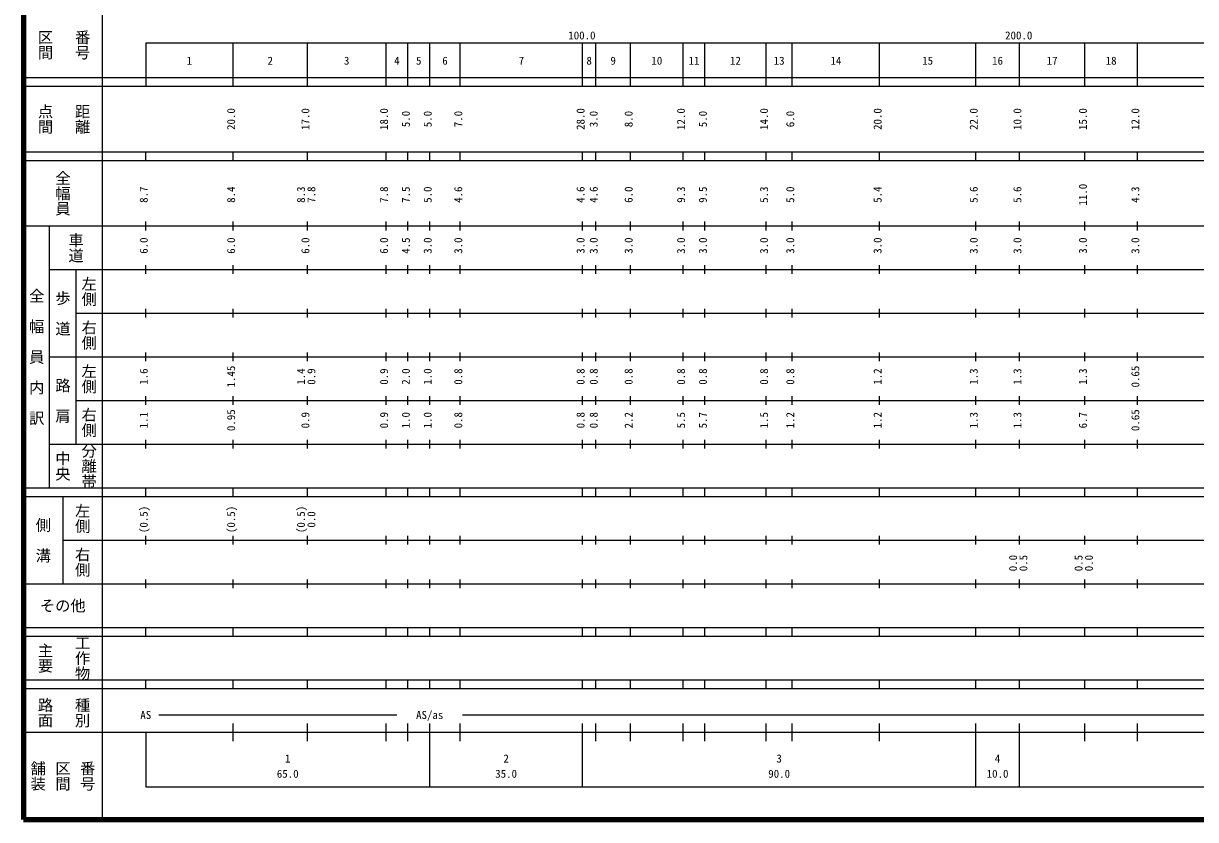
# Model space of a CAD drawing. Units: millimetres on the paper, enlarged 1000 times. Extents: x 40000 to 680000, y 20000 to 380000.
# Drawn here: x 40000 to 308327, y 20000 to 202409 of the extents above; entities that cross this region are included whole.
import ezdxf
from ezdxf.enums import TextEntityAlignment as Align

# ---------------------------------------------------------------- set-up
doc = ezdxf.new("R2010")
doc.units = ezdxf.units.MM
doc.header["$LTSCALE"] = 1000
doc.layers.add('M-TTL', color=2, linetype='Continuous', lineweight=140)
doc.layers.add('M-TTL-BAND', color=7, linetype='Continuous', lineweight=25)
doc.styles.add('@ＭＳ ゴシック', font='')
doc.styles.add('ＭＳ ゴシック', font='')
doc.styles.get('@ＭＳ ゴシック').set_extended_font_data('@MS Gothic')
doc.styles.get('ＭＳ ゴシック').set_extended_font_data('MS Gothic')

msp = doc.modelspace()

# ---------------------------------------------------------------- linework, layer by layer
at = {"layer": 'M-TTL'}
for p, q in [((40000, 380000), (40000, 20000)), ((40000, 20000), (680000, 20000))]:
    msp.add_line(p, q, dxfattribs=at)
at = {"layer": 'M-TTL-BAND'}
for p, q in [((58000, 370000), (58000, 20000)), ((68000, 198000), (579000, 198000)), ((68000, 198000), (68000, 188000)), ((88000, 188000), (88000, 198000)), ((105000, 188000), (105000, 198000)), ((123000, 188000), (123000, 198000)), ((128000, 188000), (128000, 198000)), ((133000, 188000), (133000, 198000)), ((140000, 188000), (140000, 198000)), ((168000, 188000), (168000, 198000)), ((171000, 188000), (171000, 198000)), ((179000, 188000), (179000, 198000)), ((191000, 188000), (191000, 198000)), ((196000, 188000), (196000, 198000)), ((210000, 188000), (210000, 198000)), ((216000, 188000), (216000, 198000)), ((236000, 188000), (236000, 198000)), ((258000, 188000), (258000, 198000)), ((268000, 188000), (268000, 198000)), ((283000, 188000), (283000, 198000)), ((295000, 188000), (295000, 198000)), ((40000, 190000), (579000, 190000)), ((40000, 188000), (579000, 188000)), ((40000, 173000), (579000, 173000)), ((68000, 171000), (68000, 173000)), ((88000, 171000), (88000, 173000)), ((105000, 171000), (105000, 173000)), ((123000, 171000), (123000, 173000)), ((128000, 171000), (128000, 173000)), ((133000, 171000), (133000, 173000)), ((140000, 171000), (140000, 173000)), ((168000, 171000), (168000, 173000)), ((171000, 171000), (171000, 173000)), ((179000, 171000), (179000, 173000)), ((191000, 171000), (191000, 173000)), ((196000, 171000), (196000, 173000)), ((210000, 171000), (210000, 173000)), ((216000, 171000), (216000, 173000)), ((236000, 171000), (236000, 173000)), ((258000, 171000), (258000, 173000)), ((268000, 171000), (268000, 173000)), ((283000, 171000), (283000, 173000)), ((295000, 171000), (295000, 173000)), ((40000, 171000), (579000, 171000)), ((40000, 156000), (579000, 156000)), ((46000, 96000), (46000, 156000)), ((68000, 155000), (68000, 157000)), ((88000, 155000), (88000, 157000)), ((105000, 155000), (105000, 157000)), ((123000, 155000), (123000, 157000)), ((128000, 155000), (128000, 157000)), ((133000, 155000), (133000, 157000)), ((140000, 155000), (140000, 157000)), ((168000, 155000), (168000, 157000)), ((171000, 155000), (171000, 157000)), ((179000, 155000), (179000, 157000)), ((191000, 155000), (191000, 157000)), ((196000, 155000), (196000, 157000)), ((210000, 155000), (210000, 157000)), ((216000, 155000), (216000, 157000)), ((236000, 155000), (236000, 157000)), ((258000, 155000), (258000, 157000)), ((268000, 155000), (268000, 157000)), ((283000, 155000), (283000, 157000)), ((295000, 155000), (295000, 157000)), ((46000, 146000), (579000, 146000)), ((52000, 146000), (52000, 106000)), ((68000, 145000), (68000, 147000)), ((88000, 145000), (88000, 147000)), ((105000, 145000), (105000, 147000)), ((123000, 145000), (123000, 147000)), ((128000, 145000), (128000, 147000)), ((133000, 145000), (133000, 147000)), ((140000, 145000), (140000, 147000)), ((168000, 145000), (168000, 147000)), ((171000, 145000), (171000, 147000)), ((179000, 145000), (179000, 147000)), ((191000, 145000), (191000, 147000)), ((196000, 145000), (196000, 147000)), ((210000, 145000), (210000, 147000)), ((216000, 145000), (216000, 147000)), ((236000, 145000), (236000, 147000)), ((258000, 145000), (258000, 147000)), ((268000, 145000), (268000, 147000)), ((283000, 145000), (283000, 147000)), ((295000, 145000), (295000, 147000)), ((68000, 135000), (68000, 137000)), ((88000, 135000), (88000, 137000)), ((105000, 135000), (105000, 137000)), ((123000, 135000), (123000, 137000)), ((128000, 135000), (128000, 137000)), ((133000, 135000), (133000, 137000)), ((140000, 135000), (140000, 137000)), ((168000, 135000), (168000, 137000)), ((171000, 135000), (171000, 137000)), ((179000, 135000), (179000, 137000)), ((191000, 135000), (191000, 137000)), ((196000, 135000), (196000, 137000)), ((210000, 135000), (210000, 137000)), ((216000, 135000), (216000, 137000)), ((236000, 135000), (236000, 137000)), ((258000, 135000), (258000, 137000)), ((268000, 135000), (268000, 137000)), ((283000, 135000), (283000, 137000)), ((295000, 135000), (295000, 137000)), ((52000, 136000), (579000, 136000)), ((68000, 125000), (68000, 127000)), ((88000, 125000), (88000, 127000)), ((105000, 125000), (105000, 127000)), ((123000, 125000), (123000, 127000)), ((128000, 125000), (128000, 127000)), ((133000, 125000), (133000, 127000)), ((140000, 125000), (140000, 127000)), ((168000, 125000), (168000, 127000)), ((171000, 125000), (171000, 127000)), ((179000, 125000), (179000, 127000)), ((191000, 125000), (191000, 127000)), ((196000, 125000), (196000, 127000)), ((210000, 125000), (210000, 127000)), ((216000, 125000), (216000, 127000)), ((236000, 125000), (236000, 127000)), ((258000, 125000), (258000, 127000)), ((268000, 125000), (268000, 127000)), ((283000, 125000), (283000, 127000)), ((295000, 125000), (295000, 127000)), ((46000, 126000), (579000, 126000)), ((52000, 116000), (579000, 116000)), ((68000, 115000), (68000, 117000)), ((88000, 115000), (88000, 117000)), ((105000, 115000), (105000, 117000)), ((123000, 115000), (123000, 117000)), ((128000, 115000), (128000, 117000)), ((133000, 115000), (133000, 117000)), ((140000, 115000), (140000, 117000)), ((168000, 115000), (168000, 117000)), ((171000, 115000), (171000, 117000)), ((179000, 115000), (179000, 117000)), ((191000, 115000), (191000, 117000)), ((196000, 115000), (196000, 117000)), ((210000, 115000), (210000, 117000)), ((216000, 115000), (216000, 117000)), ((236000, 115000), (236000, 117000)), ((258000, 115000), (258000, 117000)), ((268000, 115000), (268000, 117000)), ((283000, 115000), (283000, 117000)), ((295000, 115000), (295000, 117000)), ((46000, 106000), (579000, 106000)), ((68000, 105000), (68000, 107000)), ((88000, 105000), (88000, 107000)), ((105000, 105000), (105000, 107000)), ((123000, 105000), (123000, 107000)), ((128000, 105000), (128000, 107000)), ((133000, 105000), (133000, 107000)), ((140000, 105000), (140000, 107000)), ((168000, 105000), (168000, 107000)), ((171000, 105000), (171000, 107000)), ((179000, 105000), (179000, 107000)), ((191000, 105000), (191000, 107000)), ((196000, 105000), (196000, 107000)), ((210000, 105000), (210000, 107000)), ((216000, 105000), (216000, 107000)), ((236000, 105000), (236000, 107000)), ((258000, 105000), (258000, 107000)), ((268000, 105000), (268000, 107000)), ((283000, 105000), (283000, 107000)), ((295000, 105000), (295000, 107000)), ((40000, 96000), (579000, 96000)), ((40000, 94000), (579000, 94000)), ((49000, 94000), (49000, 74000)), ((68000, 94000), (68000, 96000)), ((88000, 94000), (88000, 96000)), ((105000, 94000), (105000, 96000)), ((123000, 94000), (123000, 96000)), ((128000, 94000), (128000, 96000)), ((133000, 94000), (133000, 96000)), ((140000, 94000), (140000, 96000)), ((168000, 94000), (168000, 96000)), ((171000, 94000), (171000, 96000)), ((179000, 94000), (179000, 96000)), ((191000, 94000), (191000, 96000)), ((196000, 94000), (196000, 96000)), ((210000, 94000), (210000, 96000)), ((216000, 94000), (216000, 96000)), ((236000, 94000), (236000, 96000)), ((258000, 94000), (258000, 96000)), ((268000, 94000), (268000, 96000)), ((283000, 94000), (283000, 96000)), ((295000, 94000), (295000, 96000)), ((49000, 84000), (579000, 84000)), ((68000, 83000), (68000, 85000)), ((88000, 83000), (88000, 85000)), ((105000, 83000), (105000, 85000)), ((123000, 83000), (123000, 85000)), ((128000, 83000), (128000, 85000)), ((133000, 83000), (133000, 85000)), ((140000, 83000), (140000, 85000)), ((168000, 83000), (168000, 85000)), ((171000, 83000), (171000, 85000)), ((179000, 83000), (179000, 85000)), ((191000, 83000), (191000, 85000)), ((196000, 83000), (196000, 85000)), ((210000, 83000), (210000, 85000)), ((216000, 83000), (216000, 85000)), ((236000, 83000), (236000, 85000)), ((258000, 83000), (258000, 85000)), ((268000, 83000), (268000, 85000)), ((283000, 83000), (283000, 85000)), ((295000, 83000), (295000, 85000)), ((40000, 74000), (579000, 74000)), ((68000, 73000), (68000, 75000)), ((88000, 73000), (88000, 75000)), ((105000, 73000), (105000, 75000)), ((123000, 73000), (123000, 75000)), ((128000, 73000), (128000, 75000)), ((133000, 73000), (133000, 75000)), ((140000, 73000), (140000, 75000)), ((168000, 73000), (168000, 75000)), ((171000, 73000), (171000, 75000)), ((179000, 73000), (179000, 75000)), ((191000, 73000), (191000, 75000)), ((196000, 73000), (196000, 75000)), ((210000, 73000), (210000, 75000)), ((216000, 73000), (216000, 75000)), ((236000, 73000), (236000, 75000)), ((258000, 73000), (258000, 75000)), ((268000, 73000), (268000, 75000)), ((283000, 73000), (283000, 75000)), ((295000, 73000), (295000, 75000)), ((40000, 64000), (579000, 64000)), ((40000, 62000), (579000, 62000)), ((68000, 62000), (68000, 64000)), ((88000, 62000), (88000, 64000)), ((105000, 62000), (105000, 64000)), ((123000, 62000), (123000, 64000)), ((128000, 62000), (128000, 64000)), ((133000, 62000), (133000, 64000)), ((140000, 62000), (140000, 64000)), ((168000, 62000), (168000, 64000)), ((171000, 62000), (171000, 64000)), ((179000, 62000), (179000, 64000)), ((191000, 62000), (191000, 64000)), ((196000, 62000), (196000, 64000)), ((210000, 62000), (210000, 64000)), ((216000, 62000), (216000, 64000)), ((236000, 62000), (236000, 64000)), ((258000, 62000), (258000, 64000)), ((268000, 62000), (268000, 64000)), ((283000, 62000), (283000, 64000)), ((295000, 62000), (295000, 64000)), ((40000, 52000), (579000, 52000)), ((68000, 50000), (68000, 52000)), ((88000, 50000), (88000, 52000)), ((105000, 50000), (105000, 52000)), ((123000, 50000), (123000, 52000)), ((128000, 50000), (128000, 52000)), ((133000, 50000), (133000, 52000)), ((140000, 50000), (140000, 52000)), ((168000, 50000), (168000, 52000)), ((171000, 50000), (171000, 52000)), ((179000, 50000), (179000, 52000)), ((191000, 50000), (191000, 52000)), ((196000, 50000), (196000, 52000)), ((210000, 50000), (210000, 52000)), ((216000, 50000), (216000, 52000)), ((236000, 50000), (236000, 52000)), ((258000, 50000), (258000, 52000)), ((268000, 50000), (268000, 52000)), ((283000, 50000), (283000, 52000)), ((295000, 50000), (295000, 52000)), ((40000, 50000), (579000, 50000)), ((71000, 44000), (125500, 44000)), ((140500, 44000), (451500, 44000)), ((88000, 38000), (88000, 42000)), ((105000, 38000), (105000, 42000)), ((123000, 38000), (123000, 42000)), ((128000, 38000), (128000, 42000)), ((133000, 27500), (133000, 42000)), ((140000, 38000), (140000, 42000)), ((168000, 27500), (168000, 42000)), ((171000, 38000), (171000, 42000)), ((179000, 38000), (179000, 42000)), ((191000, 38000), (191000, 42000)), ((196000, 38000), (196000, 42000)), ((210000, 38000), (210000, 42000)), ((216000, 38000), (216000, 42000)), ((236000, 38000), (236000, 42000)), ((258000, 27500), (258000, 42000)), ((268000, 27500), (268000, 42000)), ((283000, 38000), (283000, 42000)), ((295000, 38000), (295000, 42000)), ((40000, 40000), (579000, 40000)), ((68000, 40000), (68000, 27500)), ((68000, 27500), (579000, 27500))]:
    msp.add_line(p, q, dxfattribs=at)

# ---------------------------------------------------------------- texts
at = {"layer": 'M-TTL-BAND', "style": '@ＭＳ ゴシック'}
for s, p in [('区間', (45000, 197500)), ('番号', (53500, 197500)), ('点間', (45000, 180500)), ('距離', (53500, 180500)), ('全幅員', (49000, 163500)), ('車道', (52000, 151000)), ('左側', (55000, 141000)), ('全\u3000幅\u3000員\u3000内\u3000訳', (43000, 126000)), ('歩\u3000道', (49000, 136000)), ('右側', (55000, 131000)), ('左側', (55000, 121000)), ('路\u3000肩', (49000, 116000)), ('右側', (55000, 111000)), ('分離帯', (55000, 101000)), ('中央', (49000, 101000)), ('左側', (53500, 89000)), ('側\u3000溝', (44500, 84000)), ('右側', (53500, 79000)), ('主要', (45000, 57000)), ('工作物', (53500, 57000)), ('路面', (45000, 44500)), ('種別', (53500, 44500)), ('舗装', (43333, 30000)), ('区間', (49000, 30000)), ('番号', (54667, 30000))]:
    msp.add_text(s, height=2566, rotation=270, dxfattribs=at).set_placement(p, align=Align.MIDDLE_CENTER)
at = {"layer": 'M-TTL-BAND', "style": 'ＭＳ ゴシック'}
for s, p in [('100.0', (167844, 198195)), ('200.0', (267844, 198195)), ('1', (78000, 192405)), ('2', (96500, 192405)), ('3', (114000, 192405)), ('4', (125500, 192405)), ('5', (130500, 192405)), ('6', (136500, 192405)), ('7', (154000, 192405)), ('8', (169500, 192405)), ('9', (175000, 192405)), ('10', (185000, 192405)), ('11', (193500, 192405)), ('12', (203000, 192405)), ('13', (213000, 192405)), ('14', (226000, 192405)), ('15', (247000, 192405)), ('16', (263000, 192405)), ('17', (275500, 192405)), ('18', (289000, 192405)), ('AS', (68000, 42500)), ('AS/as', (133000, 42500)), ('2', (150500, 32523)), ('3', (213000, 32523)), ('1', (100500, 32523)), ('4', (263000, 32523)), ('65.0', (100500, 29033)), ('35.0', (150500, 29033)), ('90.0', (213000, 29033)), ('10.0', (263000, 29033))]:
    msp.add_text(s, height=1833, dxfattribs=at).set_placement(p, align=Align.BOTTOM_CENTER)
for s, p in [('20.0', (89000, 180500)), ('17.0', (106000, 180500)), ('18.0', (124000, 180500)), ('28.0', (169000, 180500)), ('12.0', (192000, 180500)), ('14.0', (211000, 180500)), ('20.0', (237000, 180500)), ('22.0', (259000, 180500)), ('10.0', (269000, 180500)), ('15.0', (284000, 180500)), ('12.0', (296000, 180500)), ('5.0', (129000, 180500)), ('5.0', (134000, 180500)), ('7.0', (141000, 180500)), ('3.0', (172000, 180500)), ('8.0', (180000, 180500)), ('5.0', (197000, 180500)), ('6.0', (217000, 180500)), ('8.7', (69000, 163174)), ('8.4', (89000, 163174)), ('8.3', (105000, 163174)), ('7.8', (107370, 163174)), ('7.8', (124000, 163174)), ('7.5', (129000, 163174)), ('5.0', (134000, 163174)), ('4.6', (141000, 163174)), ('4.6', (169000, 163174)), ('4.6', (172000, 163174)), ('6.0', (180000, 163174)), ('9.3', (192000, 163174)), ('9.5', (197000, 163174)), ('5.3', (211000, 163174)), ('5.0', (217000, 163174)), ('5.4', (237000, 163174)), ('5.6', (259000, 163174)), ('5.6', (269000, 163174)), ('11.0', (284000, 163174)), ('4.3', (296000, 163174)), ('6.0', (69000, 151500)), ('6.0', (89000, 151500)), ('6.0', (106000, 151500)), ('6.0', (124000, 151500)), ('4.5', (129000, 151500)), ('3.0', (134000, 151500)), ('3.0', (141000, 151500)), ('3.0', (169000, 151500)), ('3.0', (172000, 151500)), ('3.0', (180000, 151500)), ('3.0', (192000, 151500)), ('3.0', (197000, 151500)), ('3.0', (211000, 151500)), ('3.0', (217000, 151500)), ('3.0', (237000, 151500)), ('3.0', (259000, 151500)), ('3.0', (269000, 151500)), ('3.0', (284000, 151500)), ('3.0', (296000, 151500)), ('1.45', (89000, 121500)), ('0.65', (296000, 121500)), ('1.6', (69000, 121500)), ('1.4', (105000, 121500)), ('0.9', (107370, 121500)), ('0.9', (124000, 121500)), ('2.0', (129000, 121500)), ('1.0', (134000, 121500)), ('0.8', (141000, 121500)), ('0.8', (169000, 121500)), ('0.8', (172000, 121500)), ('0.8', (180000, 121500)), ('0.8', (192000, 121500)), ('0.8', (197000, 121500)), ('0.8', (211000, 121500)), ('0.8', (217000, 121500)), ('1.2', (237000, 121500)), ('1.3', (259000, 121500)), ('1.3', (269000, 121500)), ('1.3', (284000, 121500)), ('1.1', (69000, 111500)), ('0.95', (89000, 111500)), ('0.9', (106000, 111500)), ('0.9', (124000, 111500)), ('1.0', (129000, 111500)), ('1.0', (134000, 111500)), ('0.8', (141000, 111500)), ('0.8', (169000, 111500)), ('0.8', (172000, 111500)), ('2.2', (180000, 111500)), ('5.5', (192000, 111500)), ('5.7', (197000, 111500)), ('1.5', (211000, 111500)), ('1.2', (217000, 111500)), ('1.2', (237000, 111500)), ('1.3', (259000, 111500)), ('1.3', (269000, 111500)), ('6.7', (284000, 111500)), ('0.65', (296000, 111500)), ('(0.5)', (69000, 88764)), ('(0.5)', (89000, 88764)), ('(0.5)', (105000, 88764)), ('0.0', (107370, 88764)), ('0.0', (268000, 78764)), ('0.0', (285370, 78764)), ('0.5', (270370, 78764)), ('0.5', (283000, 78764))]:
    msp.add_text(s, height=1833, rotation=90, dxfattribs=at).set_placement(p, align=Align.BOTTOM_CENTER)
msp.add_text('その他', height=2566, dxfattribs=at).set_placement((49000, 69000), align=Align.MIDDLE_CENTER)

doc.saveas('drawing.dxf')
